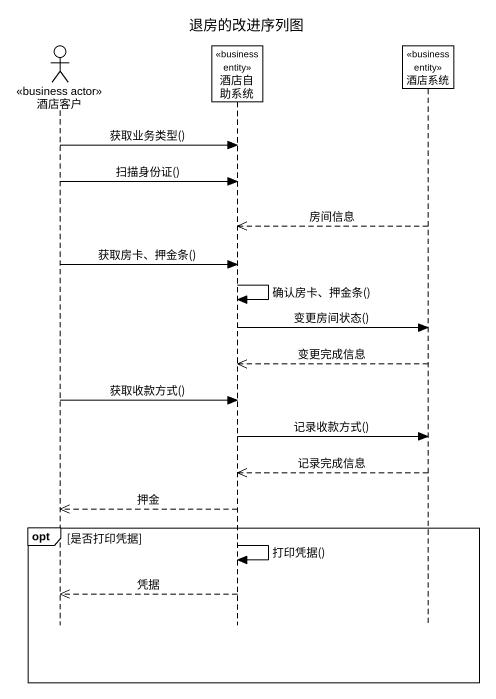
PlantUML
@startuml
title 退房的改进序列图
hide footbox
actor 酒店客户 <<business actor>>
participant 酒店自助系统 <<business entity>>
participant 酒店系统 <<business entity>>

酒店客户 -> 酒店自助系统 : 获取业务类型()
酒店客户 -> 酒店自助系统 : 扫描身份证()
酒店系统 -->> 酒店自助系统 : 房间信息
酒店客户 -> 酒店自助系统 : 获取房卡、押金条()
酒店自助系统 -> 酒店自助系统 : 确认房卡、押金条()
酒店自助系统 -> 酒店系统 : 变更房间状态()
酒店系统 -->> 酒店自助系统 : 变更完成信息
酒店客户 -> 酒店自助系统 : 获取收款方式()
酒店自助系统 -> 酒店系统 : 记录收款方式()
酒店系统 -->> 酒店自助系统 : 记录完成信息
酒店自助系统 -->> 酒店客户 : 押金
opt 是否打印凭据
  酒店自助系统 -> 酒店自助系统 : 打印凭据()
  酒店自助系统 -->> 酒店客户 : 凭据
end
@enduml
